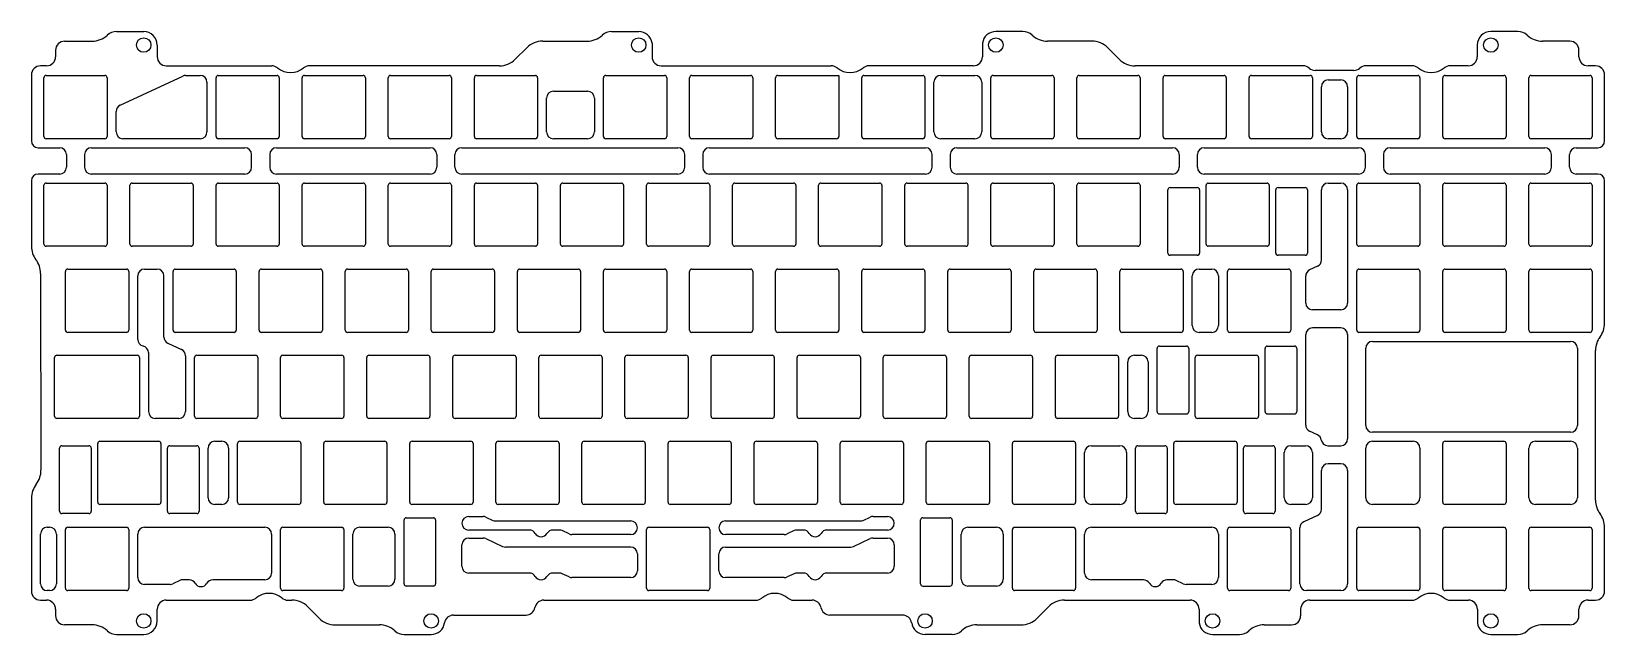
# Model space of a CAD drawing. Extents: x 0 to 348, y -126 to 7.
import ezdxf

# ---------------------------------------------------------------- set-up
doc = ezdxf.new("R2010")
doc.units = 0
doc.layers.get('0').update_dxf_attribs({"linetype": 'continuous'})

# ---------------------------------------------------------------- blocks, each defined once
blk = doc.blocks.new('FACEFEAT')
at = {"color": 0}
for p, q in [((18.61, 7.21), (24.61, 7.21)), ((128.15, 7.21), (134.15, 7.21)), ((219.19, 7.21), (213.19, 7.21)), ((328.73, 7.21), (322.73, 7.21)), ((7.11, 5.06), (13.16, 5.06)), ((27.61, 4.21), (27.61, 1.6)), ((106.85, 1.07), (109.38, 3.6)), ((112.91, 5.06), (122.7, 5.06)), ((137.12, 4.63), (137.12, 1.6)), ((210.22, 4.63), (210.22, 1.6)), ((234.42, 5.06), (224.64, 5.06)), ((240.49, 1.07), (237.96, 3.6)), ((319.73, 4.21), (319.73, 1.6)), ((340.23, 5.06), (334.18, 5.06)), ((5.11, 3.06), (5.11, 1.6)), ((342.23, 1.6), (342.23, 3.06)), ((-0.23, -2.4), (-0.23, -17.02)), ((3.11, -0.4), (1.77, -0.4)), ((2.52, -16.02), (2.52, -3.02)), ((3.02, -2.52), (16.02, -2.52)), ((16.52, -3.02), (16.52, -16.02)), ((19.39, -9.12), (33.24, -2.67)), ((29.61, -0.4), (52.95, -0.4)), ((33.87, -2.52), (37.12, -2.52)), ((40.62, -16.02), (40.62, -3.02)), ((41.12, -2.52), (54.12, -2.52)), ((54.62, -3.02), (54.62, -16.02)), ((59.67, -16.02), (59.67, -3.02)), ((60.17, -2.52), (73.17, -2.52)), ((103.31, -0.4), (61.27, -0.4)), ((73.67, -3.02), (73.67, -16.02)), ((78.72, -16.02), (78.72, -3.02)), ((79.22, -2.52), (92.22, -2.52)), ((92.72, -3.02), (92.72, -16.02)), ((97.78, -16.02), (97.78, -3.02)), ((98.28, -2.52), (111.28, -2.52)), ((111.78, -3.02), (111.78, -16.02)), ((126.35, -16.02), (126.35, -3.02)), ((126.85, -2.52), (139.85, -2.52)), ((139.12, -0.4), (176.77, -0.4)), ((140.35, -3.02), (140.35, -16.02)), ((145.4, -16.02), (145.4, -3.02)), ((145.9, -2.52), (158.9, -2.52)), ((159.4, -3.02), (159.4, -16.02)), ((164.45, -16.02), (164.45, -3.02)), ((164.95, -2.52), (178.45, -2.52)), ((178.45, -2.52), (178.45, -16.02)), ((183.5, -16.02), (183.5, -3.02)), ((184, -2.52), (197, -2.52)), ((208.22, -0.4), (185.09, -0.4)), ((197.5, -3.02), (197.5, -16.02)), ((201, -2.52), (208.57, -2.52)), ((212.07, -16.02), (212.07, -3.02)), ((212.57, -2.52), (225.57, -2.52)), ((226.07, -3.02), (226.07, -16.02)), ((231.12, -16.02), (231.12, -3.02)), ((231.62, -2.52), (244.62, -2.52)), ((281.22, -0.4), (244.03, -0.4)), ((245.12, -3.02), (245.12, -16.02)), ((250.18, -16.02), (250.18, -3.02)), ((250.68, -2.52), (263.68, -2.52)), ((264.18, -3.02), (264.18, -16.02)), ((269.23, -16.02), (269.23, -3.02)), ((269.73, -2.52), (282.73, -2.52)), ((283.23, -3.02), (283.23, -16.02)), ((292.4, -1.4), (283.86, -1.4)), ((293.04, -16.02), (293.04, -3.02)), ((293.54, -2.52), (306.54, -2.52)), ((305.36, -0.4), (295.04, -0.4)), ((307.04, -3.02), (307.04, -16.02)), ((312.09, -16.02), (312.09, -3.02)), ((312.59, -2.52), (325.59, -2.52)), ((317.73, -0.4), (313.68, -0.4)), ((326.09, -3.02), (326.09, -16.02)), ((331.14, -16.02), (331.14, -3.02)), ((331.64, -2.52), (344.64, -2.52)), ((345.89, -0.4), (344.23, -0.4)), ((345.14, -3.02), (345.14, -16.02)), ((347.89, -17.02), (347.89, -2.4)), ((38.62, -4.02), (38.62, -15.03)), ((115.28, -6.02), (122.85, -6.02)), ((199.5, -15.03), (199.5, -4.02)), ((210.07, -4.02), (210.07, -15.03)), ((285.23, -15.03), (285.23, -5.02)), ((286.73, -3.52), (289.54, -3.52)), ((291.04, -5.02), (291.04, -15.03)), ((113.78, -15.03), (113.78, -7.52)), ((124.35, -7.52), (124.35, -15.03)), ((18.52, -15.03), (18.52, -10.48)), ((16.02, -16.53), (3.02, -16.53)), ((37.12, -16.53), (20.02, -16.53)), ((54.12, -16.53), (41.12, -16.53)), ((73.17, -16.53), (60.17, -16.53)), ((92.22, -16.53), (79.22, -16.53)), ((111.28, -16.53), (98.28, -16.53)), ((122.85, -16.53), (115.28, -16.53)), ((139.85, -16.53), (126.85, -16.53)), ((158.9, -16.53), (145.9, -16.53)), ((177.95, -16.53), (164.95, -16.53)), ((197, -16.53), (184, -16.53)), ((208.57, -16.53), (201, -16.53)), ((225.57, -16.53), (212.57, -16.53)), ((244.62, -16.53), (231.62, -16.53)), ((263.68, -16.53), (250.68, -16.53)), ((282.73, -16.53), (269.73, -16.53)), ((289.54, -16.53), (286.73, -16.53)), ((306.54, -16.53), (293.54, -16.53)), ((325.59, -16.53), (312.59, -16.53)), ((344.64, -16.53), (331.64, -16.53)), ((1.27, -18.52), (6.02, -18.52)), ((7.52, -20.02), (7.52, -22.84)), ((11.52, -20.02), (11.52, -22.84)), ((13.02, -18.52), (47, -18.52)), ((48.5, -22.84), (48.5, -20.02)), ((52.5, -20.02), (52.5, -22.84)), ((54, -18.52), (87.98, -18.52)), ((89.48, -20.02), (89.48, -22.84)), ((93.48, -22.84), (93.48, -20.02)), ((94.98, -18.52), (142.83, -18.52)), ((144.33, -22.84), (144.33, -20.02)), ((148.33, -20.02), (148.33, -22.84)), ((149.83, -18.52), (197.59, -18.52)), ((199.09, -22.84), (199.09, -20.02)), ((203.09, -20.02), (203.09, -22.84)), ((204.59, -18.52), (252.28, -18.52)), ((253.78, -20.02), (253.78, -22.84)), ((257.78, -22.84), (257.78, -20.02)), ((259.28, -18.52), (293.46, -18.52)), ((294.96, -22.84), (294.96, -20.02)), ((298.96, -20.02), (298.96, -22.84)), ((300.46, -18.52), (334.64, -18.52)), ((336.14, -22.84), (336.14, -20.02)), ((340.14, -22.84), (340.14, -20.02)), ((341.64, -18.52), (346.39, -18.52)), ((6.02, -24.34), (1.27, -24.34)), ((47, -24.34), (13.02, -24.34)), ((87.98, -24.34), (54, -24.34)), ((142.83, -24.34), (94.98, -24.34)), ((197.59, -24.34), (149.83, -24.34)), ((252.28, -24.34), (204.59, -24.34)), ((293.46, -24.34), (259.28, -24.34)), ((334.64, -24.34), (300.46, -24.34)), ((346.39, -24.34), (341.64, -24.34)), ((-0.23, -25.84), (-0.23, -40.33)), ((2.52, -39.84), (2.52, -26.84)), ((3.02, -26.34), (16.02, -26.34)), ((16.52, -26.84), (16.52, -39.84)), ((21.57, -39.84), (21.57, -26.84)), ((22.07, -26.34), (35.08, -26.34)), ((35.58, -26.84), (35.58, -39.84)), ((40.62, -39.84), (40.62, -26.84)), ((41.12, -26.34), (54.12, -26.34)), ((54.62, -26.84), (54.62, -39.84)), ((59.67, -39.84), (59.67, -26.84)), ((60.17, -26.34), (73.17, -26.34)), ((73.67, -26.84), (73.67, -39.84)), ((78.72, -39.84), (78.72, -26.84)), ((79.22, -26.34), (92.22, -26.34)), ((92.72, -26.84), (92.72, -39.84)), ((97.78, -39.84), (97.78, -26.84)), ((98.28, -26.34), (111.28, -26.34)), ((111.78, -26.84), (111.78, -39.84)), ((116.83, -39.84), (116.83, -26.84)), ((117.33, -26.34), (130.32, -26.34)), ((130.82, -26.84), (130.82, -39.84)), ((135.88, -39.84), (135.88, -26.84)), ((136.38, -26.34), (149.38, -26.34)), ((149.88, -26.84), (149.88, -39.84)), ((154.93, -39.84), (154.93, -26.84)), ((155.43, -26.34), (168.43, -26.34)), ((168.93, -26.84), (168.93, -39.84)), ((173.97, -39.84), (173.97, -26.84)), ((174.47, -26.34), (187.47, -26.34)), ((187.97, -26.84), (187.97, -39.84)), ((193.03, -39.84), (193.03, -26.84)), ((193.53, -26.34), (206.53, -26.34)), ((207.02, -26.84), (207.02, -39.84)), ((212.07, -39.84), (212.07, -26.84)), ((212.57, -26.34), (225.57, -26.34)), ((226.07, -26.84), (226.07, -39.84)), ((231.12, -39.84), (231.12, -26.84)), ((231.62, -26.34), (244.62, -26.34)), ((245.12, -26.84), (245.12, -39.84)), ((251.26, -41.84), (251.26, -27.84)), ((251.76, -27.34), (257.76, -27.34)), ((258.26, -27.84), (258.26, -41.84)), ((259.7, -39.84), (259.7, -26.84)), ((260.2, -26.34), (273.2, -26.34)), ((273.7, -26.84), (273.7, -39.84)), ((275.14, -41.84), (275.14, -27.84)), ((275.64, -27.34), (281.64, -27.34)), ((282.14, -27.84), (282.14, -41.84)), ((285.23, -43.38), (285.23, -27.84)), ((286.73, -26.34), (289.54, -26.34)), ((291.04, -27.84), (291.04, -52.9)), ((293.04, -39.84), (293.04, -26.84)), ((293.54, -26.34), (306.54, -26.34)), ((307.04, -26.84), (307.04, -39.84)), ((312.09, -39.84), (312.09, -26.84)), ((312.59, -26.34), (325.59, -26.34)), ((326.09, -26.84), (326.09, -39.84)), ((331.14, -39.84), (331.14, -26.84)), ((331.64, -26.34), (344.64, -26.34)), ((345.14, -26.84), (345.14, -39.84)), ((347.89, -57.39), (347.89, -25.84)), ((16.02, -40.34), (3.02, -40.34)), ((35.08, -40.34), (22.07, -40.34)), ((54.12, -40.34), (41.12, -40.34)), ((73.17, -40.34), (60.17, -40.34)), ((92.22, -40.34), (79.22, -40.34)), ((111.28, -40.34), (98.28, -40.34)), ((130.32, -40.34), (117.33, -40.34)), ((149.38, -40.34), (136.38, -40.34)), ((168.43, -40.34), (155.43, -40.34)), ((187.47, -40.34), (174.47, -40.34)), ((206.53, -40.34), (193.53, -40.34)), ((225.57, -40.34), (212.57, -40.34)), ((244.62, -40.34), (231.62, -40.34)), ((273.2, -40.34), (260.2, -40.34)), ((306.54, -40.34), (293.54, -40.34)), ((325.59, -40.34), (312.59, -40.34)), ((344.64, -40.34), (331.64, -40.34)), ((257.76, -42.34), (251.76, -42.34)), ((281.64, -42.34), (275.64, -42.34)), ((284.36, -44.74), (282.62, -45.55)), ((1.78, -46.33), (1.88, -89.92)), ((7.29, -58.89), (7.29, -45.89)), ((7.79, -45.39), (20.79, -45.39)), ((21.29, -45.89), (21.29, -58.89)), ((23.29, -60.94), (23.29, -46.89)), ((24.79, -45.39), (27.6, -45.39)), ((29.1, -60.43), (29.1, -46.89)), ((31.1, -58.89), (31.1, -45.89)), ((31.6, -45.39), (44.6, -45.39)), ((45.1, -45.89), (45.1, -58.89)), ((50.15, -58.89), (50.15, -45.89)), ((50.65, -45.39), (63.65, -45.39)), ((64.15, -45.89), (64.15, -58.89)), ((69.2, -58.89), (69.2, -45.89)), ((69.7, -45.39), (82.7, -45.39)), ((83.2, -45.89), (83.2, -58.89)), ((88.25, -58.89), (88.25, -45.89)), ((88.75, -45.39), (101.75, -45.39)), ((102.25, -45.89), (102.25, -58.89)), ((107.3, -58.89), (107.3, -45.89)), ((107.8, -45.39), (120.8, -45.39)), ((121.3, -45.89), (121.3, -58.89)), ((126.35, -58.89), (126.35, -45.89)), ((126.85, -45.39), (139.85, -45.39)), ((140.35, -45.89), (140.35, -58.89)), ((145.4, -58.89), (145.4, -45.89)), ((145.9, -45.39), (158.9, -45.39)), ((159.4, -45.89), (159.4, -58.89)), ((164.45, -58.89), (164.45, -45.89)), ((164.95, -45.39), (177.95, -45.39)), ((178.45, -45.89), (178.45, -58.89)), ((183.5, -58.89), (183.5, -45.89)), ((184, -45.39), (197, -45.39)), ((197.5, -45.89), (197.5, -58.89)), ((202.55, -58.89), (202.55, -45.89)), ((203.05, -45.39), (216.05, -45.39)), ((216.55, -45.89), (216.55, -58.89)), ((221.6, -58.89), (221.6, -45.89)), ((222.1, -45.39), (235.1, -45.39)), ((235.6, -45.89), (235.6, -58.89)), ((240.65, -58.89), (240.65, -45.89)), ((241.15, -45.39), (254.15, -45.39)), ((254.65, -45.89), (254.65, -58.89)), ((256.65, -57.89), (256.65, -46.89)), ((258.15, -45.39), (260.96, -45.39)), ((262.46, -46.89), (262.46, -57.89)), ((264.46, -58.89), (264.46, -45.89)), ((264.96, -45.39), (277.96, -45.39)), ((278.46, -45.89), (278.46, -58.89)), ((281.76, -52.9), (281.76, -46.91)), ((293.04, -58.89), (293.04, -45.89)), ((293.54, -45.39), (306.54, -45.39)), ((307.04, -45.89), (307.04, -58.89)), ((312.09, -58.89), (312.09, -45.89)), ((312.59, -45.39), (325.59, -45.39)), ((326.09, -45.89), (326.09, -58.89)), ((331.14, -58.89), (331.14, -45.89)), ((331.64, -45.39), (344.64, -45.39)), ((345.14, -45.89), (345.14, -58.89)), ((289.54, -54.4), (283.26, -54.4)), ((289.54, -58.4), (283.26, -58.4)), ((20.79, -59.39), (7.79, -59.39)), ((29.97, -61.79), (33, -63.2)), ((44.6, -59.39), (31.6, -59.39)), ((63.65, -59.39), (50.65, -59.39)), ((82.7, -59.39), (69.7, -59.39)), ((101.75, -59.39), (88.75, -59.39)), ((120.8, -59.39), (107.8, -59.39)), ((139.85, -59.39), (126.85, -59.39)), ((158.9, -59.39), (145.9, -59.39)), ((177.95, -59.39), (164.95, -59.39)), ((197, -59.39), (184, -59.39)), ((216.05, -59.39), (203.05, -59.39)), ((235.1, -59.39), (222.1, -59.39)), ((254.15, -59.39), (241.15, -59.39)), ((249.38, -62.44), (255.38, -62.44)), ((260.96, -59.39), (258.15, -59.39)), ((277.96, -59.39), (264.96, -59.39)), ((273.26, -62.44), (279.26, -62.44)), ((281.76, -79.91), (281.76, -59.9)), ((291.04, -59.9), (291.04, -82.97)), ((306.54, -59.39), (293.54, -59.39)), ((296.54, -61.39), (340.39, -61.39)), ((325.59, -59.39), (312.59, -59.39)), ((344.64, -59.39), (331.64, -59.39)), ((4.91, -77.94), (4.91, -64.94)), ((5.41, -64.44), (23.17, -64.44)), ((23.67, -64.94), (23.67, -77.94)), ((25.67, -63.88), (25.67, -76.94)), ((33.86, -64.56), (33.86, -76.94)), ((35.86, -77.94), (35.86, -64.94)), ((36.36, -64.44), (49.36, -64.44)), ((49.86, -64.94), (49.86, -77.94)), ((54.91, -77.94), (54.91, -64.94)), ((55.41, -64.44), (68.41, -64.44)), ((68.91, -64.94), (68.91, -77.94)), ((73.96, -77.94), (73.96, -64.94)), ((74.46, -64.44), (87.46, -64.44)), ((87.96, -64.94), (87.96, -77.94)), ((93.01, -77.94), (93.01, -64.94)), ((93.51, -64.44), (106.51, -64.44)), ((107.01, -64.94), (107.01, -77.94)), ((112.06, -77.94), (112.06, -64.94)), ((112.56, -64.44), (125.56, -64.44)), ((126.06, -64.94), (126.06, -77.94)), ((131.11, -77.94), (131.11, -64.94)), ((131.61, -64.44), (144.61, -64.44)), ((145.11, -64.94), (145.11, -77.94)), ((150.16, -77.94), (150.16, -64.94)), ((150.66, -64.44), (163.66, -64.44)), ((164.16, -64.94), (164.16, -77.94)), ((169.21, -77.94), (169.21, -64.94)), ((169.71, -64.44), (182.71, -64.44)), ((183.21, -64.94), (183.21, -77.94)), ((188.26, -77.94), (188.26, -64.94)), ((188.76, -64.44), (201.76, -64.44)), ((202.26, -64.94), (202.26, -77.94)), ((207.31, -77.94), (207.31, -64.94)), ((207.81, -64.44), (220.81, -64.44)), ((221.31, -64.94), (221.31, -77.94)), ((226.36, -77.94), (226.36, -64.94)), ((226.86, -64.44), (239.86, -64.44)), ((240.36, -64.94), (240.36, -77.94)), ((242.36, -76.94), (242.36, -65.94)), ((243.86, -64.44), (245.38, -64.44)), ((246.88, -65.94), (246.88, -76.94)), ((248.88, -76.94), (248.88, -62.94)), ((255.88, -62.94), (255.88, -76.94)), ((257.32, -77.94), (257.32, -64.94)), ((257.82, -64.44), (270.82, -64.44)), ((271.32, -64.94), (271.32, -77.94)), ((272.76, -76.94), (272.76, -62.94)), ((279.76, -62.94), (279.76, -76.94)), ((295.04, -79.99), (295.04, -62.89)), ((341.89, -62.89), (341.89, -79.99)), ((345.89, -96.54), (345.89, -63.39)), ((23.17, -78.44), (5.41, -78.44)), ((32.36, -78.44), (27.17, -78.44)), ((49.36, -78.44), (36.36, -78.44)), ((68.41, -78.44), (55.41, -78.44)), ((87.46, -78.44), (74.46, -78.44)), ((106.51, -78.44), (93.51, -78.44)), ((125.56, -78.44), (112.56, -78.44)), ((144.61, -78.44), (131.61, -78.44)), ((163.66, -78.44), (150.66, -78.44)), ((182.71, -78.44), (169.71, -78.44)), ((201.76, -78.44), (188.76, -78.44)), ((220.81, -78.44), (207.81, -78.44)), ((239.86, -78.44), (226.86, -78.44)), ((245.38, -78.44), (243.86, -78.44)), ((249.38, -77.44), (255.38, -77.44)), ((270.82, -78.44), (257.82, -78.44)), ((273.26, -77.44), (279.26, -77.44)), ((14.93, -83.49), (27.93, -83.49)), ((40.37, -83.49), (41.89, -83.49)), ((45.89, -83.49), (58.89, -83.49)), ((64.94, -83.49), (77.94, -83.49)), ((83.99, -83.49), (96.99, -83.49)), ((103.04, -83.49), (116.04, -83.49)), ((122.09, -83.49), (135.09, -83.49)), ((141.14, -83.49), (154.14, -83.49)), ((160.19, -83.49), (173.19, -83.49)), ((179.24, -83.49), (192.24, -83.49)), ((198.29, -83.49), (211.29, -83.49)), ((217.34, -83.49), (230.34, -83.49)), ((253.06, -83.49), (266.06, -83.49)), ((284.36, -82.08), (282.62, -81.27)), ((340.39, -81.49), (296.54, -81.49)), ((296.54, -83.49), (305.54, -83.49)), ((312.59, -83.49), (325.59, -83.49)), ((332.64, -83.49), (340.39, -83.49)), ((5.99, -98.99), (5.99, -84.99)), ((6.49, -84.49), (12.49, -84.49)), ((12.99, -84.99), (12.99, -98.99)), ((14.43, -96.99), (14.43, -83.99)), ((28.43, -83.99), (28.43, -96.99)), ((29.87, -98.99), (29.87, -84.99)), ((30.37, -84.49), (36.37, -84.49)), ((36.87, -84.99), (36.87, -98.99)), ((38.87, -95.99), (38.87, -84.99)), ((43.39, -84.99), (43.39, -95.99)), ((45.39, -96.99), (45.39, -83.99)), ((59.39, -83.99), (59.39, -96.99)), ((64.44, -96.99), (64.44, -83.99)), ((78.44, -83.99), (78.44, -96.99)), ((83.49, -96.99), (83.49, -83.99)), ((97.49, -83.99), (97.49, -96.99)), ((102.54, -96.99), (102.54, -83.99)), ((116.54, -83.99), (116.54, -96.99)), ((121.59, -96.99), (121.59, -83.99)), ((135.59, -83.99), (135.59, -96.99)), ((140.64, -96.99), (140.64, -83.99)), ((154.64, -83.99), (154.64, -96.99)), ((159.69, -96.99), (159.69, -83.99)), ((173.69, -83.99), (173.69, -96.99)), ((178.74, -96.99), (178.74, -83.99)), ((192.74, -83.99), (192.74, -96.99)), ((197.79, -96.99), (197.79, -83.99)), ((211.79, -83.99), (211.79, -96.99)), ((216.84, -96.99), (216.84, -83.99)), ((230.84, -83.99), (230.84, -96.99)), ((232.84, -95.99), (232.84, -85.99)), ((234.34, -84.49), (240.62, -84.49)), ((242.12, -85.99), (242.12, -95.99)), ((244.12, -98.99), (244.12, -84.99)), ((244.62, -84.49), (250.62, -84.49)), ((251.12, -84.99), (251.12, -98.99)), ((252.56, -96.99), (252.56, -83.99)), ((266.56, -83.99), (266.56, -96.99)), ((267.99, -98.99), (267.99, -84.99)), ((268.49, -84.49), (274.49, -84.49)), ((274.99, -84.99), (274.99, -98.99)), ((276.99, -95.99), (276.99, -85.99)), ((278.49, -84.49), (281.73, -84.49)), ((283.23, -85.99), (283.23, -95.99)), ((286.69, -84.47), (289.54, -84.47)), ((295.04, -95.99), (295.04, -84.99)), ((307.04, -84.99), (307.04, -95.99)), ((312.09, -96.99), (312.09, -83.99)), ((326.09, -83.99), (326.09, -96.99)), ((331.14, -95.99), (331.14, -84.99)), ((341.89, -84.99), (341.89, -95.99)), ((285.23, -98.53), (285.23, -89.97)), ((289.54, -88.47), (286.73, -88.47)), ((291.04, -89.97), (291.04, -115.04)), ((-0.23, -96.07), (-0.23, -116.66)), ((12.49, -99.49), (6.49, -99.49)), ((27.93, -97.49), (14.93, -97.49)), ((36.37, -99.49), (30.37, -99.49)), ((41.89, -97.49), (40.37, -97.49)), ((58.89, -97.49), (45.89, -97.49)), ((77.94, -97.49), (64.94, -97.49)), ((82.22, -115.04), (82.22, -100.91)), ((82.72, -100.41), (88.72, -100.41)), ((96.99, -97.49), (83.99, -97.49)), ((89.22, -100.91), (89.22, -115.04)), ((96.55, -100.14), (99.72, -100.14)), ((100.35, -100.28), (101.89, -101)), ((116.04, -97.49), (103.04, -97.49)), ((135.09, -97.49), (122.09, -97.49)), ((154.14, -97.49), (141.14, -97.49)), ((173.19, -97.49), (160.19, -97.49)), ((192.24, -97.49), (179.24, -97.49)), ((183.86, -101), (185.4, -100.28)), ((186.03, -100.14), (189.2, -100.14)), ((196.53, -115.04), (196.53, -100.91)), ((197.03, -100.41), (203.03, -100.41)), ((211.29, -97.49), (198.29, -97.49)), ((203.53, -100.91), (203.53, -115.04)), ((230.34, -97.49), (217.34, -97.49)), ((240.62, -97.49), (234.34, -97.49)), ((250.62, -99.49), (244.62, -99.49)), ((266.06, -97.49), (253.06, -97.49)), ((274.49, -99.49), (268.49, -99.49)), ((281.73, -97.49), (278.49, -97.49)), ((284.36, -99.89), (281.33, -101.3)), ((305.54, -97.49), (296.54, -97.49)), ((325.59, -97.49), (312.59, -97.49)), ((340.39, -97.49), (332.64, -97.49)), ((1.77, -115.04), (1.77, -104.04)), ((3.27, -102.54), (3.79, -102.54)), ((5.29, -104.04), (5.29, -115.04)), ((7.29, -116.04), (7.29, -103.04)), ((7.79, -102.54), (20.79, -102.54)), ((21.29, -103.04), (21.29, -116.04)), ((23.29, -113.66), (23.29, -104.04)), ((24.79, -102.54), (51.41, -102.54)), ((52.91, -104.04), (52.91, -112.66)), ((54.91, -116.04), (54.91, -103.04)), ((55.41, -102.54), (68.41, -102.54)), ((68.91, -103.04), (68.91, -116.04)), ((70.91, -114.04), (70.91, -104.04)), ((72.41, -102.54), (78.72, -102.54)), ((80.22, -104.04), (80.22, -114.04)), ((109.95, -103.14), (96.55, -103.14)), ((102.53, -101.14), (132.38, -101.14)), ((116.57, -103.14), (115.15, -103.14)), ((118.75, -104), (117.21, -103.28)), ((132.38, -104.14), (119.38, -104.14)), ((135.88, -116.04), (135.88, -103.04)), ((136.38, -102.54), (149.38, -102.54)), ((149.88, -103.04), (149.88, -116.04)), ((153.38, -101.14), (183.22, -101.14)), ((166.37, -104.14), (153.38, -104.14)), ((168.54, -103.28), (167, -104)), ((170.6, -103.14), (169.18, -103.14)), ((189.2, -103.14), (175.8, -103.14)), ((205.53, -114.04), (205.53, -104.04)), ((207.02, -102.54), (213.34, -102.54)), ((214.84, -104.04), (214.84, -114.04)), ((216.84, -116.04), (216.84, -103.04)), ((217.34, -102.54), (230.34, -102.54)), ((230.84, -103.04), (230.84, -116.04)), ((232.84, -112.66), (232.84, -104.04)), ((234.34, -102.54), (260.96, -102.54)), ((262.46, -104.04), (262.46, -113.66)), ((264.46, -116.04), (264.46, -103.04)), ((264.96, -102.54), (277.96, -102.54)), ((278.46, -103.04), (278.46, -116.04)), ((280.46, -115.04), (280.46, -102.66)), ((293.04, -116.04), (293.04, -103.04)), ((293.54, -102.54), (306.54, -102.54)), ((307.04, -103.04), (307.04, -116.04)), ((312.09, -116.04), (312.09, -103.04)), ((312.59, -102.54), (325.59, -102.54)), ((326.09, -103.04), (326.09, -116.04)), ((331.14, -116.04), (331.14, -103.04)), ((331.64, -102.54), (344.64, -102.54)), ((345.14, -103.04), (345.14, -116.04)), ((347.89, -116.66), (347.89, -102.54)), ((95.05, -111.17), (95.05, -106.41)), ((96.55, -104.91), (99.72, -104.91)), ((100.35, -105.05), (104.04, -106.77)), ((132.38, -106.91), (104.67, -106.91)), ((153.38, -106.91), (181.08, -106.91)), ((181.71, -106.77), (185.4, -105.05)), ((186.03, -104.91), (189.2, -104.91)), ((190.7, -106.41), (190.7, -111.17)), ((133.88, -108.41), (133.88, -112.17)), ((151.88, -112.17), (151.88, -108.41)), ((32.63, -114.3), (31.09, -115.02)), ((34.69, -114.16), (33.26, -114.16)), ((51.41, -114.16), (39.89, -114.16)), ((109.95, -112.67), (96.55, -112.67)), ((116.57, -112.67), (115.15, -112.67)), ((118.75, -113.53), (117.21, -112.81)), ((132.38, -113.67), (119.38, -113.67)), ((166.37, -113.67), (153.38, -113.67)), ((168.54, -112.81), (167, -113.53)), ((170.6, -112.67), (169.18, -112.67)), ((189.2, -112.67), (175.8, -112.67)), ((245.86, -114.16), (234.34, -114.16)), ((252.49, -114.16), (251.06, -114.16)), ((254.66, -115.02), (253.12, -114.3)), ((3.79, -116.54), (3.27, -116.54)), ((20.79, -116.54), (7.79, -116.54)), ((30.45, -115.16), (24.79, -115.16)), ((68.41, -116.54), (55.41, -116.54)), ((78.72, -115.54), (72.41, -115.54)), ((88.72, -115.54), (82.72, -115.54)), ((149.38, -116.54), (136.38, -116.54)), ((197.03, -115.54), (203.03, -115.54)), ((213.34, -115.54), (207.02, -115.54)), ((230.34, -116.54), (217.34, -116.54)), ((260.96, -115.16), (255.3, -115.16)), ((277.96, -116.54), (264.96, -116.54)), ((289.54, -116.54), (281.96, -116.54)), ((306.54, -116.54), (293.54, -116.54)), ((325.59, -116.54), (312.59, -116.54)), ((344.64, -116.54), (331.64, -116.54)), ((1.77, -118.66), (3.11, -118.66)), ((5.11, -120.66), (5.11, -122.12)), ((27.61, -123.27), (27.61, -120.66)), ((29.61, -118.66), (48.19, -118.66)), ((56.5, -118.66), (57.39, -118.66)), ((63.45, -122.66), (60.92, -120.13)), ((113.16, -118.66), (160.1, -118.66)), ((168.42, -118.66), (172.53, -118.66)), ((222.3, -122.66), (224.83, -120.13)), ((228.36, -118.66), (256.17, -118.66)), ((258.17, -120.66), (258.17, -123.69)), ((280.64, -120.66), (280.64, -122.12)), ((282.64, -118.66), (305.36, -118.66)), ((313.68, -118.66), (317.75, -118.66)), ((319.75, -120.66), (319.75, -123.69)), ((342.23, -122.12), (342.23, -120.66)), ((344.23, -118.66), (345.89, -118.66)), ((13.16, -124.12), (7.11, -124.12)), ((66.99, -124.12), (76.77, -124.12)), ((93.18, -121.97), (109.22, -121.97)), ((192.57, -121.97), (176.46, -121.97)), ((208.98, -124.12), (218.76, -124.12)), ((272.59, -124.12), (278.64, -124.12)), ((340.23, -124.12), (334.18, -124.12)), ((18.61, -126.27), (24.61, -126.27)), ((82.22, -126.27), (88.22, -126.27)), ((203.53, -126.27), (197.53, -126.27)), ((261.14, -126.27), (267.14, -126.27)), ((322.73, -126.27), (328.73, -126.27))]:
    blk.add_line(p, q, dxfattribs=at)
for centre in [(24.61, 4.21), (134.15, 4.21), (213.19, 4.21), (322.73, 4.21), (24.61, -123.27), (88.22, -123.27), (197.53, -123.27), (261.14, -123.27), (322.73, -123.27)]:
    blk.add_circle(centre, 1.6, dxfattribs=at)
for centre, radius, start, end in [((18.61, 4.21), 3, 90, 132.9959), ((24.61, 4.21), 3, 0, 90), ((128.15, 4.21), 3, 90, 132.9959), ((134.15, 4.21), 3, 7.9948, 90), ((213.19, 4.21), 3, 90, 172.0052), ((219.19, 4.21), 3, 47.0041, 90), ((322.73, 4.21), 3, 90, -180), ((328.73, 4.21), 3, 47.0041, 90), ((7.11, 3.06), 2, 90, 180), ((13.16, 10.06), 5, -90, -47.0041), ((112.91, 0.06), 5, 90, 135), ((122.7, 10.06), 5, -90, -47.0041), ((224.64, 10.06), 5, -132.9959, -90), ((234.42, 0.06), 5, 45, 90), ((334.18, 10.06), 5, -132.9959, -90), ((340.23, 3.06), 2, 0, 90), ((3.11, 1.6), 2, -90, 0), ((29.61, 1.6), 2, -180, -90), ((103.31, 4.6), 5, -90, -45), ((139.12, 1.6), 2, 180, -90), ((208.22, 1.6), 2, -90, 0), ((244.03, 4.6), 5, -135, -90), ((317.73, 1.6), 2, -90, 0), ((344.23, 1.6), 2, -180, -90), ((1.77, -2.4), 2, 90, -180), ((3.02, -3.02), 0.5, 90, -180), ((16.02, -3.02), 0.5, 0, 90), ((33.87, -4.02), 1.5, 90, 115), ((37.12, -4.02), 1.5, 0, 90), ((41.12, -3.02), 0.5, 90, -180), ((52.95, -2.4), 2, 50.2203, 90), ((54.12, -3.02), 0.5, 0, 90), ((57.11, 2.6), 4.5, -129.7797, -50.2203), ((60.17, -3.02), 0.5, 90, -180), ((61.27, -2.4), 2, 90, 129.7797), ((73.17, -3.02), 0.5, 0, 90), ((79.22, -3.02), 0.5, 90, -180), ((92.22, -3.02), 0.5, 0, 90), ((98.28, -3.02), 0.5, 90, -180), ((111.28, -3.02), 0.5, 0, 90), ((126.85, -3.02), 0.5, 90, -180), ((139.85, -3.02), 0.5, 0, 90), ((145.9, -3.02), 0.5, 90, -180), ((158.9, -3.02), 0.5, 0, 90), ((164.95, -3.02), 0.5, 90, -180), ((176.77, -2.4), 2, 50.2203, 90), ((180.93, 2.6), 4.5, -129.7797, -50.2203), ((184, -3.02), 0.5, 90, -180), ((185.09, -2.4), 2, 90, 129.7797), ((197, -3.02), 0.5, 0, 90), ((201, -4.02), 1.5, 90, 180), ((208.57, -4.02), 1.5, 0, 90), ((212.57, -3.02), 0.5, 90, -180), ((225.57, -3.02), 0.5, 0, 90), ((231.62, -3.02), 0.5, 90, -180), ((244.62, -3.02), 0.5, 0, 90), ((250.68, -3.02), 0.5, 90, -180), ((263.68, -3.02), 0.5, 0, 90), ((269.73, -3.02), 0.5, 90, -180), ((281.22, -2.4), 2, 48.5904, 90), ((283.86, 0.6), 2, -131.4096, -90), ((282.73, -3.02), 0.5, 0, 90), ((292.4, 0.6), 2, -90, -48.5904), ((293.54, -3.02), 0.5, 90, -180), ((295.04, -2.4), 2, 90, 131.4096), ((305.36, -2.4), 2, 50.2203, 90), ((306.54, -3.02), 0.5, 0, 90), ((309.52, 2.6), 4.5, -129.7797, -50.2203), ((312.59, -3.02), 0.5, 90, -180), ((313.68, -2.4), 2, 90, 129.7797), ((325.59, -3.02), 0.5, 0, 90), ((331.64, -3.02), 0.5, 90, -180), ((344.64, -3.02), 0.5, 0, 90), ((345.89, -2.4), 2, 0, 90), ((115.28, -7.52), 1.5, 90, -180), ((122.85, -7.52), 1.5, 0, 90), ((286.73, -5.02), 1.5, 90, -180), ((289.54, -5.02), 1.5, 0, 90), ((20.02, -10.48), 1.5, 115, -180), ((1.27, -17.02), 1.5, -180, -90), ((3.02, -16.02), 0.5, -180, -90), ((16.02, -16.02), 0.5, -90, 0), ((20.02, -15.03), 1.5, -180, -90), ((37.12, -15.03), 1.5, -90, 0), ((41.12, -16.02), 0.5, -180, -90), ((54.12, -16.02), 0.5, -90, 0), ((60.17, -16.02), 0.5, -180, -90), ((73.17, -16.02), 0.5, -90, 0), ((79.22, -16.02), 0.5, -180, -90), ((92.22, -16.02), 0.5, -90, 0), ((98.28, -16.02), 0.5, -180, -90), ((111.28, -16.02), 0.5, -90, 0), ((115.28, -15.03), 1.5, -180, -90), ((122.85, -15.03), 1.5, -90, 0), ((126.85, -16.02), 0.5, -180, -90), ((139.85, -16.02), 0.5, -90, 0), ((145.9, -16.02), 0.5, -180, -90), ((158.9, -16.02), 0.5, -90, 0), ((164.95, -16.02), 0.5, -180, -90), ((177.95, -16.02), 0.5, -90, 0), ((184, -16.02), 0.5, -180, -90), ((197, -16.02), 0.5, -90, 0), ((201, -15.03), 1.5, -180, -90), ((208.57, -15.03), 1.5, -90, 0), ((212.57, -16.02), 0.5, -180, -90), ((225.57, -16.02), 0.5, -90, 0), ((231.62, -16.02), 0.5, -180, -90), ((244.62, -16.02), 0.5, -90, 0), ((250.68, -16.02), 0.5, -180, -90), ((263.68, -16.02), 0.5, -90, 0), ((269.73, -16.02), 0.5, -180, -90), ((282.73, -16.02), 0.5, -90, 0), ((286.73, -15.03), 1.5, -180, -90), ((289.54, -15.03), 1.5, -90, 0), ((293.54, -16.02), 0.5, -180, -90), ((306.54, -16.02), 0.5, -90, 0), ((312.59, -16.02), 0.5, -180, -90), ((325.59, -16.02), 0.5, -90, 0), ((331.64, -16.02), 0.5, -180, -90), ((344.64, -16.02), 0.5, -90, 0), ((346.39, -17.02), 1.5, -90, 0), ((6.02, -20.02), 1.5, 0, 90), ((13.02, -20.02), 1.5, 90, -180), ((47, -20.02), 1.5, 0, 90), ((54, -20.02), 1.5, 90, -180), ((87.98, -20.02), 1.5, 0, 90), ((94.98, -20.02), 1.5, 90, -180), ((142.83, -20.02), 1.5, 0, 90), ((149.83, -20.02), 1.5, 90, -180), ((197.59, -20.02), 1.5, 0, 90), ((204.59, -20.02), 1.5, 90, -180), ((252.28, -20.02), 1.5, 0, 90), ((259.28, -20.02), 1.5, 90, -180), ((293.46, -20.02), 1.5, 0, 90), ((300.46, -20.02), 1.5, 90, -180), ((334.64, -20.02), 1.5, 0, 90), ((341.64, -20.02), 1.5, 90, -180), ((1.27, -25.84), 1.5, 90, -180), ((6.02, -22.84), 1.5, -90, 0), ((13.02, -22.84), 1.5, -180, -90), ((47, -22.84), 1.5, -90, 0), ((54, -22.84), 1.5, -180, -90), ((87.98, -22.84), 1.5, -90, 0), ((94.98, -22.84), 1.5, -180, -90), ((142.83, -22.84), 1.5, -90, 0), ((149.83, -22.84), 1.5, -180, -90), ((197.59, -22.84), 1.5, -90, 0), ((204.59, -22.84), 1.5, -180, -90), ((252.28, -22.84), 1.5, -90, 0), ((259.28, -22.84), 1.5, -180, -90), ((293.46, -22.84), 1.5, -90, 0), ((300.46, -22.84), 1.5, -180, -90), ((334.64, -22.84), 1.5, -90, 0), ((341.64, -22.84), 1.5, -180, -90), ((346.39, -25.84), 1.5, 0, 90), ((3.02, -26.84), 0.5, 90, -180), ((16.02, -26.84), 0.5, 0, 90), ((22.07, -26.84), 0.5, 90, -180), ((35.08, -26.84), 0.5, 0, 90), ((41.12, -26.84), 0.5, 90, -180), ((54.12, -26.84), 0.5, 0, 90), ((60.17, -26.84), 0.5, 90, -180), ((73.17, -26.84), 0.5, 0, 90), ((79.22, -26.84), 0.5, 90, -180), ((92.22, -26.84), 0.5, 0, 90), ((98.28, -26.84), 0.5, 90, -180), ((111.28, -26.84), 0.5, 0, 90), ((117.33, -26.84), 0.5, 90, -180), ((130.32, -26.84), 0.5, 0, 90), ((136.38, -26.84), 0.5, 90, -180), ((149.38, -26.84), 0.5, 0, 90), ((155.43, -26.84), 0.5, 90, -180), ((168.43, -26.84), 0.5, 0, 90), ((174.47, -26.84), 0.5, 90, -180), ((187.47, -26.84), 0.5, 0, 90), ((193.53, -26.84), 0.5, 90, -180), ((206.53, -26.84), 0.5, 0, 90), ((212.57, -26.84), 0.5, 90, -180), ((225.57, -26.84), 0.5, 0, 90), ((231.62, -26.84), 0.5, 90, -180), ((244.62, -26.84), 0.5, 0, 90), ((251.76, -27.84), 0.5, 90, -180), ((257.76, -27.84), 0.5, 0, 90), ((260.2, -26.84), 0.5, 90, -180), ((273.2, -26.84), 0.5, 0, 90), ((275.64, -27.84), 0.5, 90, -180), ((281.64, -27.84), 0.5, 0, 90), ((286.73, -27.84), 1.5, 90, -180), ((289.54, -27.84), 1.5, 0, 90), ((293.54, -26.84), 0.5, 90, -180), ((306.54, -26.84), 0.5, 0, 90), ((312.59, -26.84), 0.5, 90, -180), ((325.59, -26.84), 0.5, 0, 90), ((331.64, -26.84), 0.5, 90, -180), ((344.64, -26.84), 0.5, 0, 90), ((4.77, -40.33), 5, -180, -143.0462), ((3.02, -39.84), 0.5, -180, -90), ((16.02, -39.84), 0.5, -90, 0), ((22.07, -39.84), 0.5, 180, -90), ((35.08, -39.84), 0.5, -90, 0), ((41.12, -39.84), 0.5, 180, -90), ((54.12, -39.84), 0.5, -90, 0), ((60.17, -39.84), 0.5, 180, -90), ((73.17, -39.84), 0.5, -90, 0), ((79.22, -39.84), 0.5, 180, -90), ((92.22, -39.84), 0.5, -90, 0), ((98.28, -39.84), 0.5, 180, -90), ((111.28, -39.84), 0.5, -90, 0), ((117.33, -39.84), 0.5, 180, -90), ((130.32, -39.84), 0.5, -90, 0), ((136.38, -39.84), 0.5, -180, -90), ((149.38, -39.84), 0.5, -90, 0), ((155.43, -39.84), 0.5, -180, -90), ((168.43, -39.84), 0.5, -90, 0), ((174.47, -39.84), 0.5, 180, -90), ((187.47, -39.84), 0.5, -90, 0), ((193.53, -39.84), 0.5, 180, -90), ((206.53, -39.84), 0.5, -90, 0), ((212.57, -39.84), 0.5, 180, -90), ((225.57, -39.84), 0.5, -90, 0), ((231.62, -39.84), 0.5, 180, -90), ((244.62, -39.84), 0.5, -90, 0), ((260.2, -39.84), 0.5, -180, -90), ((273.2, -39.84), 0.5, -90, 0), ((293.54, -39.84), 0.5, -180, -90), ((306.54, -39.84), 0.5, -90, 0), ((312.59, -39.84), 0.5, -180, -90), ((325.59, -39.84), 0.5, -90, 0), ((331.64, -39.84), 0.5, -180, -90), ((344.64, -39.84), 0.5, -90, 0), ((-3.22, -46.34), 5, 0.1259, 36.9538), ((251.76, -41.84), 0.5, -180, -90), ((257.76, -41.84), 0.5, -90, 0), ((275.64, -41.84), 0.5, -180, -90), ((281.64, -41.84), 0.5, -90, 0), ((283.73, -43.38), 1.5, -65, 0), ((7.79, -45.89), 0.5, 90, -180), ((20.79, -45.89), 0.5, 0, 90), ((24.79, -46.89), 1.5, 90, -180), ((27.6, -46.89), 1.5, 0, 90), ((31.6, -45.89), 0.5, 90, -180), ((44.6, -45.89), 0.5, 0, 90), ((50.65, -45.89), 0.5, 90, -180), ((63.65, -45.89), 0.5, 0, 90), ((69.7, -45.89), 0.5, 90, -180), ((82.7, -45.89), 0.5, 0, 90), ((88.75, -45.89), 0.5, 90, -180), ((101.75, -45.89), 0.5, 0, 90), ((107.8, -45.89), 0.5, 90, -180), ((120.8, -45.89), 0.5, 0, 90), ((126.85, -45.89), 0.5, 90, -180), ((139.85, -45.89), 0.5, 0, 90), ((145.9, -45.89), 0.5, 90, -180), ((158.9, -45.89), 0.5, 0, 90), ((164.95, -45.89), 0.5, 90, -180), ((177.95, -45.89), 0.5, 0, 90), ((184, -45.89), 0.5, 90, -180), ((197, -45.89), 0.5, 0, 90), ((203.05, -45.89), 0.5, 90, -180), ((216.05, -45.89), 0.5, 0, 90), ((222.1, -45.89), 0.5, 90, 180), ((235.1, -45.89), 0.5, 0, 90), ((241.15, -45.89), 0.5, 90, 180), ((254.15, -45.89), 0.5, 0, 90), ((258.15, -46.89), 1.5, 90, -180), ((260.96, -46.89), 1.5, 0, 90), ((264.96, -45.89), 0.5, 90, -180), ((277.96, -45.89), 0.5, 0, 90), ((283.26, -46.91), 1.5, 115, 180), ((293.54, -45.89), 0.5, 90, -180), ((306.54, -45.89), 0.5, 0, 90), ((312.59, -45.89), 0.5, 90, -180), ((325.59, -45.89), 0.5, 0, 90), ((331.64, -45.89), 0.5, 90, -180), ((344.64, -45.89), 0.5, 0, 90), ((283.26, -52.9), 1.5, 180, -90), ((289.54, -52.9), 1.5, -90, 0), ((7.79, -58.89), 0.5, -180, -90), ((20.79, -58.89), 0.5, -90, 0), ((31.6, -58.89), 0.5, -180, -90), ((44.6, -58.89), 0.5, -90, 0), ((50.65, -58.89), 0.5, -180, -90), ((63.65, -58.89), 0.5, -90, 0), ((69.7, -58.89), 0.5, -180, -90), ((82.7, -58.89), 0.5, -90, 0), ((88.75, -58.89), 0.5, -180, -90), ((101.75, -58.89), 0.5, -90, 0), ((107.8, -58.89), 0.5, -180, -90), ((120.8, -58.89), 0.5, -90, 0), ((126.85, -58.89), 0.5, -180, -90), ((139.85, -58.89), 0.5, -90, 0), ((145.9, -58.89), 0.5, -180, -90), ((158.9, -58.89), 0.5, -90, 0), ((164.95, -58.89), 0.5, 180, -90), ((177.95, -58.89), 0.5, -90, 0), ((184, -58.89), 0.5, 180, -90), ((197, -58.89), 0.5, -90, 0), ((203.05, -58.89), 0.5, 180, -90), ((216.05, -58.89), 0.5, -90, 0), ((222.1, -58.89), 0.5, 180, -90), ((235.1, -58.89), 0.5, -90, 0), ((241.15, -58.89), 0.5, 180, -90), ((254.15, -58.89), 0.5, -90, 0), ((258.15, -57.89), 1.5, -180, -90), ((260.96, -57.89), 1.5, -90, 0), ((264.96, -58.89), 0.5, -180, -90), ((277.96, -58.89), 0.5, -90, 0), ((283.26, -59.9), 1.5, 90, -180), ((289.54, -59.9), 1.5, 0, 90), ((293.54, -58.89), 0.5, -180, -90), ((306.54, -58.89), 0.5, -90, 0), ((312.59, -58.89), 0.5, -180, -90), ((325.59, -58.89), 0.5, -90, 0), ((331.64, -58.89), 0.5, -180, -90), ((344.64, -58.89), 0.5, -90, 0), ((342.89, -57.39), 5, -36.8699, 0), ((24.79, -60.94), 1.5, -180, -101.9027), ((24.17, -63.88), 1.5, 0, 78.0973), ((30.6, -60.43), 1.5, -180, -115), ((249.38, -62.94), 0.5, 90, -180), ((255.38, -62.94), 0.5, 0, 90), ((273.26, -62.94), 0.5, 90, -180), ((279.26, -62.94), 0.5, 0, 90), ((296.54, -62.89), 1.5, 90, -180), ((340.39, -62.89), 1.5, 0, 90), ((350.89, -63.39), 5, 143.1301, -180), ((5.41, -64.94), 0.5, 90, -180), ((23.17, -64.94), 0.5, 0, 90), ((32.36, -64.56), 1.5, 0, 65), ((36.36, -64.94), 0.5, 90, -180), ((49.36, -64.94), 0.5, 0, 90), ((55.41, -64.94), 0.5, 90, -180), ((68.41, -64.94), 0.5, 0, 90), ((74.46, -64.94), 0.5, 90, -180), ((87.46, -64.94), 0.5, 0, 90), ((93.51, -64.94), 0.5, 90, -180), ((106.51, -64.94), 0.5, 0, 90), ((112.56, -64.94), 0.5, 90, -180), ((125.56, -64.94), 0.5, 0, 90), ((131.61, -64.94), 0.5, 90, -180), ((144.61, -64.94), 0.5, 0, 90), ((150.66, -64.94), 0.5, 90, -180), ((163.66, -64.94), 0.5, 0, 90), ((169.71, -64.94), 0.5, 90, -180), ((182.71, -64.94), 0.5, 0, 90), ((188.76, -64.94), 0.5, 90, 180), ((201.76, -64.94), 0.5, 0, 90), ((207.81, -64.94), 0.5, 90, 180), ((220.81, -64.94), 0.5, 0, 90), ((226.86, -64.94), 0.5, 90, 180), ((239.86, -64.94), 0.5, 0, 90), ((243.86, -65.94), 1.5, 90, -180), ((245.38, -65.94), 1.5, 0, 90), ((257.82, -64.94), 0.5, 90, -180), ((270.82, -64.94), 0.5, 0, 90), ((5.41, -77.94), 0.5, -180, -90), ((23.17, -77.94), 0.5, -90, 0), ((27.17, -76.94), 1.5, -180, -90), ((32.36, -76.94), 1.5, -90, 0), ((36.36, -77.94), 0.5, -180, -90), ((49.36, -77.94), 0.5, -90, 0), ((55.41, -77.94), 0.5, -180, -90), ((68.41, -77.94), 0.5, -90, 0), ((74.46, -77.94), 0.5, -180, -90), ((87.46, -77.94), 0.5, -90, 0), ((93.51, -77.94), 0.5, -180, -90), ((106.51, -77.94), 0.5, -90, 0), ((112.56, -77.94), 0.5, -180, -90), ((125.56, -77.94), 0.5, -90, 0), ((131.61, -77.94), 0.5, -180, -90), ((144.61, -77.94), 0.5, -90, 0), ((150.66, -77.94), 0.5, -180, -90), ((163.66, -77.94), 0.5, -90, 0), ((169.71, -77.94), 0.5, 180, -90), ((182.71, -77.94), 0.5, -90, 0), ((188.76, -77.94), 0.5, 180, -90), ((201.76, -77.94), 0.5, -90, 0), ((207.81, -77.94), 0.5, 180, -90), ((220.81, -77.94), 0.5, -90, 0), ((226.86, -77.94), 0.5, 180, -90), ((239.86, -77.94), 0.5, -90, 0), ((243.86, -76.94), 1.5, -180, -90), ((245.38, -76.94), 1.5, -90, 0), ((249.38, -76.94), 0.5, -180, -90), ((255.38, -76.94), 0.5, -90, 0), ((257.82, -77.94), 0.5, -180, -90), ((270.82, -77.94), 0.5, -90, 0), ((273.26, -76.94), 0.5, -180, -90), ((279.26, -76.94), 0.5, -90, 0), ((283.26, -79.91), 1.5, -180, -115), ((296.54, -79.99), 1.5, -180, -90), ((340.39, -79.99), 1.5, -90, 0), ((14.93, -83.99), 0.5, 90, -180), ((27.93, -83.99), 0.5, 0, 90), ((40.37, -84.99), 1.5, 90, -180), ((41.89, -84.99), 1.5, 0, 90), ((45.89, -83.99), 0.5, 90, -180), ((58.89, -83.99), 0.5, 0, 90), ((64.94, -83.99), 0.5, 90, -180), ((77.94, -83.99), 0.5, 0, 90), ((83.99, -83.99), 0.5, 90, -180), ((96.99, -83.99), 0.5, 0, 90), ((103.04, -83.99), 0.5, 90, -180), ((116.04, -83.99), 0.5, 0, 90), ((122.09, -83.99), 0.5, 90, -180), ((135.09, -83.99), 0.5, 0, 90), ((141.14, -83.99), 0.5, 90, -180), ((154.14, -83.99), 0.5, 0, 90), ((160.19, -83.99), 0.5, 90, -180), ((173.19, -83.99), 0.5, 0, 90), ((179.24, -83.99), 0.5, 90, -180), ((192.24, -83.99), 0.5, 0, 90), ((198.29, -83.99), 0.5, 90, -180), ((211.29, -83.99), 0.5, 0, 90), ((217.34, -83.99), 0.5, 90, -180), ((230.34, -83.99), 0.5, 0, 90), ((253.06, -83.99), 0.5, 90, -180), ((266.06, -83.99), 0.5, 0, 90), ((283.73, -83.44), 1.5, 9.0574, 65), ((286.69, -82.97), 1.5, -170.9426, -90), ((289.54, -82.97), 1.5, -90, 0), ((296.54, -84.99), 1.5, 90, -180), ((305.54, -84.99), 1.5, 0, 90), ((312.59, -83.99), 0.5, 90, -180), ((325.59, -83.99), 0.5, 0, 90), ((332.64, -84.99), 1.5, 90, -180), ((340.39, -84.99), 1.5, 0, 90), ((6.49, -84.99), 0.5, 90, -180), ((12.49, -84.99), 0.5, 0, 90), ((30.37, -84.99), 0.5, 90, -180), ((36.37, -84.99), 0.5, 0, 90), ((234.34, -85.99), 1.5, 90, -180), ((240.62, -85.99), 1.5, 0, 90), ((244.62, -84.99), 0.5, 90, -180), ((250.62, -84.99), 0.5, 0, 90), ((268.49, -84.99), 0.5, 90, -180), ((274.49, -84.99), 0.5, 0, 90), ((278.49, -85.99), 1.5, 90, -180), ((281.73, -85.99), 1.5, 0, 90), ((-3.12, -89.93), 5, -37.8574, 0.1259), ((286.73, -89.97), 1.5, 90, -180), ((289.54, -89.97), 1.5, 0, 90), ((4.77, -96.07), 5, 142.1426, -180), ((14.93, -96.99), 0.5, -180, -90), ((27.93, -96.99), 0.5, -90, 0), ((40.37, -95.99), 1.5, -180, -90), ((41.89, -95.99), 1.5, -90, 0), ((45.89, -96.99), 0.5, 180, -90), ((58.89, -96.99), 0.5, -90, 0), ((64.94, -96.99), 0.5, 180, -90), ((77.94, -96.99), 0.5, -90, 0), ((83.99, -96.99), 0.5, -180, -90), ((96.99, -96.99), 0.5, -90, 0), ((103.04, -96.99), 0.5, -180, -90), ((116.04, -96.99), 0.5, -90, 0), ((122.09, -96.99), 0.5, -180, -90), ((135.09, -96.99), 0.5, -90, 0), ((141.14, -96.99), 0.5, -180, -90), ((154.14, -96.99), 0.5, -90, 0), ((160.19, -96.99), 0.5, -180, -90), ((173.19, -96.99), 0.5, -90, 0), ((179.24, -96.99), 0.5, 180, -90), ((192.24, -96.99), 0.5, -90, 0), ((198.29, -96.99), 0.5, 180, -90), ((211.29, -96.99), 0.5, -90, 0), ((217.34, -96.99), 0.5, 180, -90), ((230.34, -96.99), 0.5, -90, 0), ((234.34, -95.99), 1.5, -180, -90), ((240.62, -95.99), 1.5, -90, 0), ((253.06, -96.99), 0.5, -180, -90), ((266.06, -96.99), 0.5, -90, 0), ((278.49, -95.99), 1.5, -180, -90), ((281.73, -95.99), 1.5, -90, 0), ((296.54, -95.99), 1.5, -180, -90), ((305.54, -95.99), 1.5, -90, 0), ((312.59, -96.99), 0.5, -180, -90), ((325.59, -96.99), 0.5, -90, 0), ((332.64, -95.99), 1.5, -180, -90), ((340.39, -95.99), 1.5, -90, 0), ((350.89, -96.54), 5, -180, -143.1301), ((6.49, -98.99), 0.5, -180, -90), ((12.49, -98.99), 0.5, -90, 0), ((30.37, -98.99), 0.5, -180, -90), ((36.37, -98.99), 0.5, -90, 0), ((82.72, -100.91), 0.5, 90, -180), ((88.72, -100.91), 0.5, 0, 90), ((96.55, -101.64), 1.5, 90, -90), ((99.72, -101.64), 1.5, 65, 90), ((186.03, -101.64), 1.5, 90, 115), ((189.2, -101.64), 1.5, -90, 90), ((197.03, -100.91), 0.5, 90, -180), ((203.03, -100.91), 0.5, 0, 90), ((244.62, -98.99), 0.5, -180, -90), ((250.62, -98.99), 0.5, -90, 0), ((268.49, -98.99), 0.5, -180, -90), ((274.49, -98.99), 0.5, -90, 0), ((283.73, -98.53), 1.5, -65, 0), ((342.89, -102.54), 5, 0, 36.8699), ((3.27, -104.04), 1.5, 90, -180), ((3.79, -104.04), 1.5, 0, 90), ((7.79, -103.04), 0.5, 90, -180), ((20.79, -103.04), 0.5, 0, 90), ((24.79, -104.04), 1.5, 90, -180), ((51.41, -104.04), 1.5, 0, 90), ((55.41, -103.04), 0.5, 90, -180), ((68.41, -103.04), 0.5, 0, 90), ((72.41, -104.04), 1.5, 90, -180), ((78.72, -104.04), 1.5, 0, 90), ((102.53, -99.64), 1.5, -115, -90), ((109.95, -104.64), 1.5, 30, 90), ((112.55, -103.14), 1.5, -150, -30), ((115.15, -104.64), 1.5, 90, 150), ((116.57, -104.64), 1.5, 65, 90), ((119.38, -102.64), 1.5, -115, -90), ((132.38, -102.64), 1.5, -90, 90), ((136.38, -103.04), 0.5, 90, -180), ((149.38, -103.04), 0.5, 0, 90), ((153.38, -102.64), 1.5, 90, -90), ((166.37, -102.64), 1.5, -90, -65), ((169.18, -104.64), 1.5, 90, 115), ((170.6, -104.64), 1.5, 30, 90), ((173.2, -103.14), 1.5, -150, -30), ((175.8, -104.64), 1.5, 90, 150), ((183.22, -99.64), 1.5, -90, -65), ((207.02, -104.04), 1.5, 90, -180), ((213.34, -104.04), 1.5, 0, 90), ((217.34, -103.04), 0.5, 90, -180), ((230.34, -103.04), 0.5, 0, 90), ((234.34, -104.04), 1.5, 90, -180), ((260.96, -104.04), 1.5, 0, 90), ((264.96, -103.04), 0.5, 90, -180), ((277.96, -103.04), 0.5, 0, 90), ((281.96, -102.66), 1.5, 115, -180), ((293.54, -103.04), 0.5, 90, -180), ((306.54, -103.04), 0.5, 0, 90), ((312.59, -103.04), 0.5, 90, -180), ((325.59, -103.04), 0.5, 0, 90), ((331.64, -103.04), 0.5, 90, -180), ((344.64, -103.04), 0.5, 0, 90), ((96.55, -106.41), 1.5, 90, -180), ((99.72, -106.41), 1.5, 65, 90), ((104.67, -105.41), 1.5, -115, -90), ((132.38, -108.41), 1.5, 0, 90), ((153.38, -108.41), 1.5, 90, -180), ((181.08, -105.41), 1.5, -90, -65), ((186.03, -106.41), 1.5, 90, 115), ((189.2, -106.41), 1.5, 0, 90), ((96.55, -111.17), 1.5, -180, -90), ((189.2, -111.17), 1.5, -90, 0), ((24.79, -113.66), 1.5, -180, -90), ((33.26, -115.66), 1.5, 90, 115), ((34.69, -115.66), 1.5, 30, 90), ((39.89, -115.66), 1.5, 90, 150), ((51.41, -112.66), 1.5, -90, 0), ((72.41, -114.04), 1.5, -180, -90), ((78.72, -114.04), 1.5, -90, 0), ((109.95, -114.17), 1.5, 30, 90), ((112.55, -112.67), 1.5, -150, -30), ((115.15, -114.17), 1.5, 90, 150), ((116.57, -114.17), 1.5, 65, 90), ((119.38, -112.17), 1.5, -115, -90), ((132.38, -112.17), 1.5, -90, 0), ((153.38, -112.17), 1.5, -180, -90), ((166.37, -112.17), 1.5, -90, -65), ((169.18, -114.17), 1.5, 90, 115), ((170.6, -114.17), 1.5, 30, 90), ((173.2, -112.67), 1.5, -150, -30), ((175.8, -114.17), 1.5, 90, 150), ((207.02, -114.04), 1.5, -180, -90), ((213.34, -114.04), 1.5, -90, 0), ((234.34, -112.66), 1.5, -180, -90), ((245.86, -115.66), 1.5, 30, 90), ((251.06, -115.66), 1.5, 90, 150), ((252.49, -115.66), 1.5, 65, 90), ((260.96, -113.66), 1.5, -90, 0), ((1.77, -116.66), 2, -180, -90), ((3.27, -115.04), 1.5, -180, -90), ((3.79, -115.04), 1.5, -90, 0), ((7.79, -116.04), 0.5, -180, -90), ((20.79, -116.04), 0.5, -90, 0), ((30.45, -113.66), 1.5, -90, -65), ((37.29, -114.16), 1.5, -150, -30), ((48.19, -116.66), 2, -90, -50.2203), ((52.34, -121.66), 4.5, 50.2203, 129.7797), ((55.41, -116.04), 0.5, -180, -90), ((56.5, -116.66), 2, -129.7797, -90), ((68.41, -116.04), 0.5, -90, 0), ((82.72, -115.04), 0.5, -180, -90), ((88.72, -115.04), 0.5, -90, 0), ((136.38, -116.04), 0.5, -180, -90), ((149.38, -116.04), 0.5, -90, 0), ((160.1, -116.66), 2, -90, -50.2203), ((164.26, -121.66), 4.5, 50.2203, 129.7797), ((168.42, -116.66), 2, -129.7797, -90), ((197.03, -115.04), 0.5, -180, -90), ((203.03, -115.04), 0.5, -90, 0), ((217.34, -116.04), 0.5, -180, -90), ((230.34, -116.04), 0.5, -90, 0), ((248.46, -114.16), 1.5, -150, -30), ((255.3, -113.66), 1.5, -115, -90), ((264.96, -116.04), 0.5, -180, -90), ((277.96, -116.04), 0.5, -90, 0), ((281.96, -115.04), 1.5, -180, -90), ((289.54, -115.04), 1.5, -90, 0), ((293.54, -116.04), 0.5, -180, -90), ((305.36, -116.66), 2, -90, -50.2203), ((306.54, -116.04), 0.5, -90, 0), ((309.52, -121.66), 4.5, 50.2203, 129.7797), ((312.59, -116.04), 0.5, -180, -90), ((313.68, -116.66), 2, -129.7797, -90), ((325.59, -116.04), 0.5, -90, 0), ((331.64, -116.04), 0.5, -180, -90), ((344.64, -116.04), 0.5, -90, 0), ((345.89, -116.66), 2, -90, 0), ((3.11, -120.66), 2, 0, 90), ((29.61, -120.66), 2, 90, -180), ((57.39, -123.66), 5, 45, 90), ((109.22, -119.97), 2, -90, -10.012), ((113.16, -120.66), 2, 90, 169.988), ((172.53, -120.66), 2, 10.012, 90), ((176.46, -119.97), 2, -169.988, -90), ((228.36, -123.66), 5, 90, 135), ((256.17, -120.66), 2, 0, 90), ((282.64, -120.66), 2, 90, -180), ((317.75, -120.66), 2, 0, 90), ((344.23, -120.66), 2, 90, -180), ((7.11, -122.12), 2, -180, -90), ((13.16, -129.12), 5, 47.0041, 90), ((24.61, -123.27), 3, -90, 0), ((66.99, -119.12), 5, -135, -90), ((76.77, -129.12), 5, 47.0041, 90), ((88.22, -123.27), 3, -90, -7.9948), ((93.18, -123.97), 2, 90, 172.0052), ((192.57, -123.97), 2, 7.9948, 90), ((197.53, -123.27), 3, -172.0052, -90), ((208.98, -129.12), 5, 90, 132.9959), ((218.76, -119.12), 5, -90, -45), ((261.14, -123.27), 3, -172.0052, -90), ((272.59, -129.12), 5, 90, 132.9959), ((278.64, -122.12), 2, -90, 0), ((322.73, -123.27), 3, -172.0052, -90), ((334.18, -129.12), 5, 90, 132.9959), ((340.23, -122.12), 2, -90, 0), ((18.61, -123.27), 3, -132.9959, -90), ((82.22, -123.27), 3, -132.9959, -90), ((203.53, -123.27), 3, -90, -47.0041), ((267.14, -123.27), 3, -90, -47.0041), ((328.73, -123.27), 3, -90, -47.0041)]:
    blk.add_arc(centre, radius, start, end, dxfattribs=at)

msp = doc.modelspace()

# ---------------------------------------------------------------- block references
at = {"color": 0}
msp.add_blockref('FACEFEAT', (0, 0), dxfattribs=at)

doc.saveas('drawing.dxf')
